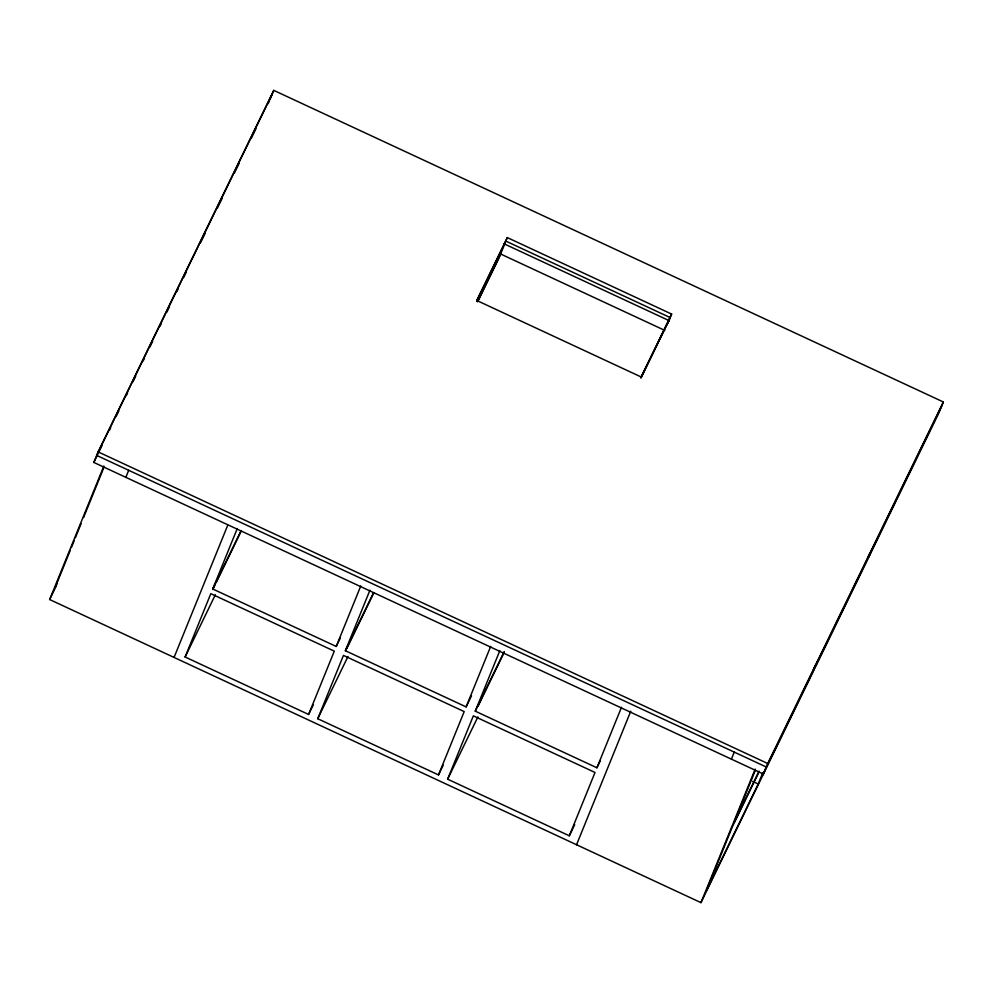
<?xml version="1.0" encoding="UTF-8"?>
<svg xmlns="http://www.w3.org/2000/svg" width="993" height="993" viewBox="0 0 993 993"><rect width="100%" height="100%" fill="white"/><g stroke="black" fill="none" stroke-linecap="round" stroke-linejoin="round"><path stroke-width="1.49" d="M943.35 401.979L767.701 763.493L763.418 774.043L93.814 462.428L98.108 451.877L273.745 90.363L943.35 401.979L939.068 412.529L700.959 902.637L49.65 599.536L103.868 466.015M70.23 550.407L55.372 586.987L57.408 582.804M71.372 547.59L74.227 540.552M75.369 537.747L81.078 523.671M83.561 517.576L103.557 468.324M270.034 99.511L273.745 90.363M125.838 477.335L128.693 470.297M174.06 657.428L227.695 525.347M185.108 657.006L210.814 593.677L334.306 651.147L308.6 714.463L185.108 657.006L215.357 594.733M340.251 638.164L336.217 646.455L212.725 588.986L237.29 528.487M336.217 646.455L360.782 585.957M670.201 317.586L671.628 314.073L507.286 237.588L499.194 257.522L478.614 299.898M317.748 718.721L343.454 655.405L464.203 711.596L438.496 774.925L317.748 718.721L347.997 656.46M471.489 695.845L466.114 706.904L345.365 650.713L369.93 590.214M466.114 706.904L490.679 646.406M447.644 779.17L473.351 715.854L595.018 772.48L569.312 835.796L447.644 779.17L477.894 716.909M600.281 760.861L596.917 767.788L475.262 711.162L499.827 650.663M667.097 324.661L670.014 317.499M596.917 767.788L621.494 707.277M576.548 844.745L630.766 711.211M731.407 759.149L734.261 752.111M700.959 902.637L755.176 769.103M755.437 770.022L734.299 822.08L759.062 771.102M759.173 771.648L732.387 826.772L706.681 890.088L758.23 783.986L762.798 772.728M763.754 771.909L762.041 776.129L941.923 405.492M813.019 670.983L815.303 665.36M816.271 664.528L817.413 661.723M867.621 558.6L869.905 552.977M868.962 556.837L871.879 549.663M669.642 319.001L641.068 377.762M272.318 93.876L96.681 455.402L766.273 767.006M93.814 462.428L97.873 454.086M99.226 451.306L101.931 445.745M109.354 430.453L110.707 427.673M116.107 416.551L118.812 410.99M126.248 395.698L127.6 392.905M133 381.784L135.706 376.223M143.129 360.931L144.482 358.15M149.893 347.029L152.587 341.468M160.022 326.176L161.375 323.383M166.774 312.261L169.48 306.7M176.915 291.408L178.268 288.628M183.668 277.506L186.374 271.945M200.561 242.739L205.29 233.007M217.442 207.984L222.171 198.252M234.336 173.216L239.065 163.485M251.229 138.461L255.946 128.73M268.11 103.694L269.463 100.914M49.65 599.536L56.427 585.597M212.725 588.986L240.964 530.883M212.837 589.532L214.848 585.386M216.201 582.618L241.076 531.416M507.286 237.588L476.739 300.457L641.081 376.943M476.64 301.251L505.859 241.113L670.362 317.661M477.385 301.847L500.621 254.009L664.776 330.396M308.6 714.463L313.304 704.782M345.365 650.713L373.604 592.61M346.818 648.491L373.716 593.144M438.496 774.925L443.201 765.231M475.262 711.162L504.171 651.669M478.055 706.172L504.283 652.215M640.795 377.638L671.628 314.073M640.981 377.725L669.53 318.952M569.312 835.796L574.686 824.724M503.674 243.633L669.406 320.764M98.108 451.877L767.701 763.493M752.644 781.392L758.23 783.986"/></g></svg>
